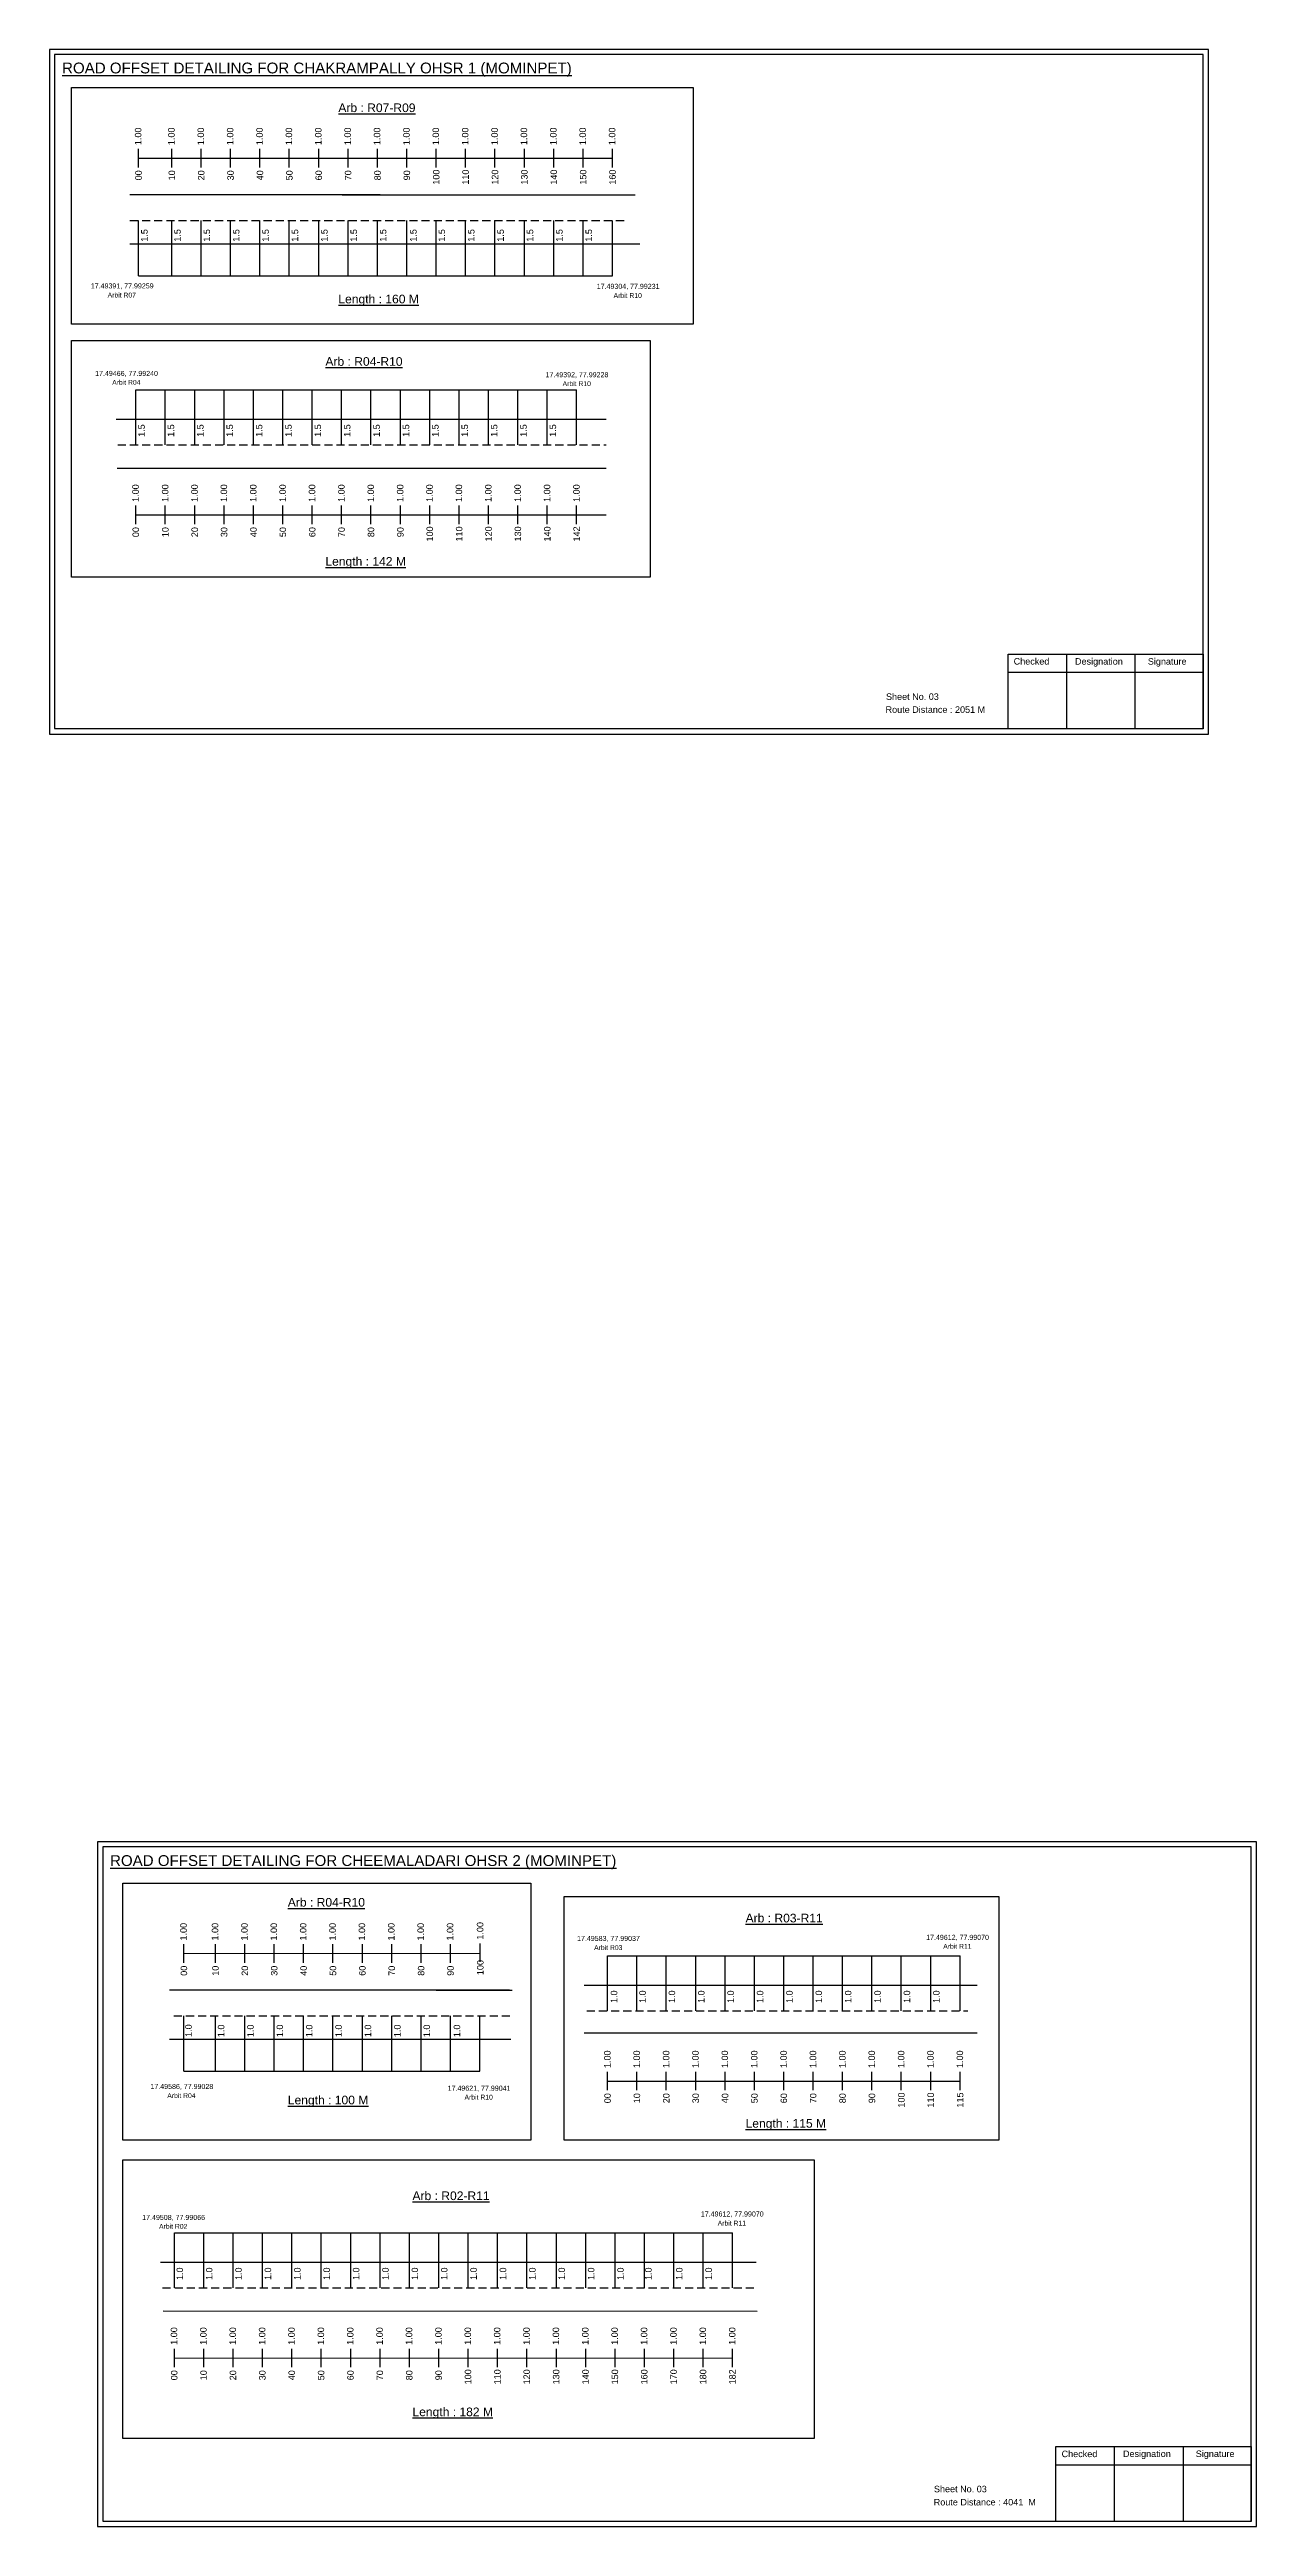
# Model space of a CAD drawing. Header units: inches. Extents: x 1943 to 8965, y 112 to 3168.
# Drawn here: x 3650 to 4209, y 112 to 1258 of the extents above; entities that cross this region are included whole.
import ezdxf

# ---------------------------------------------------------------- set-up
doc = ezdxf.new("R2010")
doc.units = ezdxf.units.IN
doc.header["$MEASUREMENT"] = 0
doc.linetypes.add('DASHED2', pattern=[0.375, 0.25, -0.125])
doc.layers.add('PDF_Geometry', color=7, linetype='Continuous')
doc.layers.add('PDF_Text', color=5, linetype='Continuous')
doc.styles.add('PDF Arial', font='arial.ttf')
doc.styles.get("Standard").update_dxf_attribs({"font": 'arial.ttf'})

msp = doc.modelspace()

# ---------------------------------------------------------------- linework, layer by layer
at = {"color": 217, "true_color": 0x93278f}
for p, q in [((3691.4, 1203.4), (3691.4, 1212)), ((3691.4, 1207.7), (3910.8, 1207.7)), ((3706.8, 1203.4), (3706.8, 1212)), ((3720.4, 1203.4), (3720.4, 1212)), ((3734, 1203.4), (3734, 1212)), ((3747.6, 1203.4), (3747.6, 1212)), ((3761.2, 1203.4), (3761.2, 1212)), ((3774.8, 1203.4), (3774.8, 1212)), ((3788.4, 1203.4), (3788.4, 1212)), ((3802, 1203.4), (3802, 1212)), ((3815.6, 1203.4), (3815.6, 1212)), ((3829.2, 1203.4), (3829.2, 1212)), ((3842.8, 1203.4), (3842.8, 1212)), ((3856.4, 1203.4), (3856.4, 1212)), ((3870, 1203.4), (3870, 1212)), ((3883.6, 1203.4), (3883.6, 1212)), ((3897.2, 1203.4), (3897.2, 1212)), ((3910.8, 1203.4), (3910.8, 1212)), ((3690.1, 1038.3), (3690.1, 1046.9)), ((3703.8, 1038.3), (3703.8, 1046.9)), ((3717.4, 1038.3), (3717.4, 1046.9)), ((3731, 1038.3), (3731, 1046.9)), ((3744.6, 1038.3), (3744.6, 1046.9)), ((3758.2, 1038.3), (3758.2, 1046.9)), ((3771.8, 1038.3), (3771.8, 1046.9)), ((3785.4, 1038.3), (3785.4, 1046.9)), ((3799, 1038.3), (3799, 1046.9)), ((3812.6, 1038.3), (3812.6, 1046.9)), ((3826.2, 1038.3), (3826.2, 1046.9)), ((3839.8, 1038.3), (3839.8, 1046.9)), ((3853.4, 1038.3), (3853.4, 1046.9)), ((3867, 1038.3), (3867, 1046.9)), ((3880.6, 1038.3), (3880.6, 1046.9)), ((3894.2, 1038.3), (3894.2, 1046.9)), ((3690.2, 1042.6), (3907.8, 1042.6)), ((3712.4, 372.6), (3712.4, 381.2)), ((3727, 372.6), (3727, 381.2)), ((3740.6, 372.6), (3740.6, 381.2)), ((3754.2, 372.6), (3754.2, 381.2)), ((3767.8, 372.6), (3767.8, 381.2)), ((3781.4, 372.6), (3781.4, 381.2)), ((3795, 372.6), (3795, 381.2)), ((3808.6, 372.6), (3808.6, 381.2)), ((3822.2, 372.6), (3822.2, 381.2)), ((3835.8, 372.6), (3835.8, 381.2)), ((3849.6, 373), (3849.6, 381.5)), ((3712.4, 376.9), (3849.6, 377)), ((3908.5, 313.6), (3908.5, 322.1)), ((3922.1, 313.6), (3922.1, 322.1)), ((3935.7, 313.6), (3935.7, 322.1)), ((3949.3, 313.6), (3949.3, 322.1)), ((3962.9, 313.6), (3962.9, 322.1)), ((3976.5, 313.6), (3976.5, 322.1)), ((3990.1, 313.6), (3990.1, 322.1)), ((4003.7, 313.6), (4003.7, 322.1)), ((4017.3, 313.6), (4017.3, 322.1)), ((4030.9, 313.6), (4030.9, 322.1)), ((4044.5, 313.6), (4044.5, 322.1)), ((4058.1, 313.6), (4058.1, 322.1)), ((4071.7, 313.6), (4071.7, 322.1)), ((3908.5, 317.9), (4071.7, 317.9)), ((3708, 185.5), (3708, 194)), ((3708, 189.7), (3966.4, 189.8)), ((3721.6, 185.5), (3721.6, 194)), ((3735.2, 185.5), (3735.2, 194)), ((3748.8, 185.5), (3748.8, 194)), ((3762.4, 185.5), (3762.4, 194)), ((3776, 185.5), (3776, 194)), ((3789.6, 185.5), (3789.6, 194)), ((3803.2, 185.5), (3803.2, 194)), ((3816.8, 185.5), (3816.8, 194)), ((3830.4, 185.5), (3830.4, 194)), ((3844, 185.5), (3844, 194)), ((3857.6, 185.5), (3857.6, 194)), ((3871.2, 185.5), (3871.2, 194)), ((3884.8, 185.5), (3884.8, 194)), ((3898.4, 185.5), (3898.4, 194)), ((3912, 185.5), (3912, 194)), ((3925.6, 185.5), (3925.6, 194)), ((3939.2, 185.5), (3939.2, 194)), ((3952.8, 185.5), (3952.8, 194)), ((3966.4, 185.5), (3966.4, 194))]:
    msp.add_line(p, q, dxfattribs=at)
for p, q in [((3803.2, 1190.7), (3687.4, 1190.7)), ((3785.7, 1190.7), (3921.3, 1190.7)), ((3691.4, 1153.3), (3691.4, 1178.8)), ((3706.8, 1153.3), (3706.8, 1178.8)), ((3720.4, 1153.3), (3720.4, 1178.8)), ((3734, 1153.3), (3734, 1178.8)), ((3747.6, 1153.3), (3747.6, 1178.8)), ((3761.2, 1153.3), (3761.2, 1178.8)), ((3774.8, 1153.3), (3774.8, 1178.8)), ((3788.4, 1153.3), (3788.4, 1178.8)), ((3802, 1153.3), (3802, 1178.8)), ((3815.6, 1153.3), (3815.6, 1178.8)), ((3829.2, 1153.3), (3829.2, 1178.8)), ((3842.8, 1153.3), (3842.8, 1178.8)), ((3856.4, 1153.3), (3856.4, 1178.8)), ((3870, 1153.3), (3870, 1178.8)), ((3883.6, 1153.3), (3883.6, 1178.8)), ((3897.2, 1153.3), (3897.2, 1178.8)), ((3910.8, 1153.3), (3910.8, 1178.8)), ((3687.4, 1168), (3923.4, 1168)), ((3690.2, 1075), (3690.2, 1100.5)), ((3703.8, 1075), (3703.8, 1100.5)), ((3717.4, 1075), (3717.4, 1100.5)), ((3731, 1075), (3731, 1100.5)), ((3744.6, 1075), (3744.6, 1100.5)), ((3758.2, 1075), (3758.2, 1100.5)), ((3771.8, 1075), (3771.8, 1100.5)), ((3785.4, 1075), (3785.4, 1100.5)), ((3799, 1075), (3799, 1100.5)), ((3812.6, 1075), (3812.6, 1100.5)), ((3826.2, 1075), (3826.2, 1100.5)), ((3839.8, 1075), (3839.8, 1100.5)), ((3853.4, 1075), (3853.4, 1100.5)), ((3867, 1075), (3867, 1100.5)), ((3880.6, 1075), (3880.6, 1100.5)), ((3894.2, 1075), (3894.2, 1100.5)), ((3681, 1086.9), (3907.8, 1086.9)), ((3681.5, 1064.2), (3907.8, 1064.2)), ((3908.5, 350.3), (3908.5, 375.8)), ((3922.1, 350.3), (3922.1, 375.8)), ((3935.7, 350.3), (3935.7, 375.8)), ((3949.3, 350.3), (3949.3, 375.8)), ((3962.9, 350.3), (3962.9, 375.8)), ((3976.5, 350.3), (3976.5, 375.8)), ((3990.1, 350.3), (3990.1, 375.8)), ((4003.7, 350.3), (4003.7, 375.8)), ((4017.3, 350.3), (4017.3, 375.8)), ((4030.9, 350.3), (4030.9, 375.8)), ((4044.5, 350.3), (4044.5, 375.8)), ((4058.1, 350.3), (4058.1, 375.8)), ((4071.7, 350.3), (4071.7, 375.8)), ((3863.1, 359.9), (3705.8, 359.9)), ((3829.1, 359.9), (3864.3, 359.9)), ((3897.7, 362.2), (4079.6, 362.2)), ((3712.4, 322.5), (3712.4, 348)), ((3727, 322.5), (3727, 348)), ((3740.6, 322.5), (3740.6, 348)), ((3754.2, 322.5), (3754.2, 348)), ((3767.8, 322.5), (3767.8, 348)), ((3781.4, 322.5), (3781.4, 348)), ((3795, 322.5), (3795, 348)), ((3808.6, 322.5), (3808.6, 348)), ((3822.2, 322.5), (3822.2, 348)), ((3835.8, 322.5), (3835.8, 348)), ((3849.4, 322.5), (3849.4, 348)), ((3705.8, 337.2), (3737.9, 337.2)), ((3737.9, 337.2), (3863.8, 337.2)), ((4079.6, 340), (3897.7, 340)), ((3708, 222.2), (3708, 247.7)), ((3721.6, 222.2), (3721.6, 247.7)), ((3735.2, 222.2), (3735.2, 247.7)), ((3748.8, 222.2), (3748.8, 247.7)), ((3762.4, 222.2), (3762.4, 247.7)), ((3776, 222.2), (3776, 247.7)), ((3789.6, 222.2), (3789.6, 247.7)), ((3803.2, 222.2), (3803.2, 247.7)), ((3816.8, 222.2), (3816.8, 247.7)), ((3830.4, 222.2), (3830.4, 247.7)), ((3844, 222.2), (3844, 247.7)), ((3857.6, 222.2), (3857.6, 247.7)), ((3871.2, 222.2), (3871.2, 247.7)), ((3884.8, 222.2), (3884.8, 247.7)), ((3898.4, 222.2), (3898.4, 247.7)), ((3912, 222.2), (3912, 247.7)), ((3925.6, 222.2), (3925.6, 247.7)), ((3939.2, 222.2), (3939.2, 247.7)), ((3952.8, 222.2), (3952.8, 247.7)), ((3966.4, 222.2), (3966.4, 247.7)), ((3701.5, 234), (3977.3, 234)), ((3702.8, 211.5), (3977.8, 211.4))]:
    msp.add_line(p, q)
at = {"linetype": 'DASHED2', "ltscale": 15}
for p, q in [((3687.4, 1178.8), (3917.8, 1178.8)), ((3681.8, 1075), (3907.8, 1075)), ((3707.7, 348), (3864.1, 348)), ((3898.9, 350.3), (4075.3, 350.3)), ((3702.5, 222.2), (3976.5, 222.2))]:
    msp.add_line(p, q, dxfattribs=at)
at = {"color": 5}
for p, q in [((3691.4, 1153.3), (3910.8, 1153.3)), ((3690.2, 1100.5), (3894.2, 1100.5)), ((3908.5, 375.8), (4071.7, 375.8)), ((3712.4, 322.5), (3849.4, 322.5)), ((3708, 247.7), (3966.4, 247.7))]:
    msp.add_line(p, q, dxfattribs=at)
for points in [[(3660.3, 1240.4), (3948.2, 1240.4), (3948.2, 1130.8), (3660.3, 1130.8)], [(3660.3, 1123.3), (3928.3, 1123.3), (3928.3, 1013.8), (3660.3, 1013.8)], [(3684.1, 409.4), (3873, 409.4), (3873, 290.6), (3684.1, 290.6)], [(3888.4, 403.3), (4089.7, 403.3), (4089.7, 290.6), (3888.4, 290.6)], [(3684.1, 281.5), (4004.1, 281.5), (4004.1, 152.5), (3684.1, 152.5)]]:
    msp.add_lwpolyline(points, close=True)
at = {"layer": 'PDF_Geometry'}
for points in [[(3650.2, 1257.9), (3650.2, 941.2), (4186.7, 941.2), (4186.7, 1257.9)], [(3652.5, 1255.6), (3652.5, 943.7), (4184.2, 943.7), (4184.2, 1255.6)], [(3672.4, 428.5), (3672.4, 111.8), (4208.9, 111.8), (4208.9, 428.5)], [(3674.8, 426.2), (3674.8, 114.2), (4206.5, 114.2), (4206.5, 426.2)]]:
    msp.add_lwpolyline(points, close=True, dxfattribs=at)
at = {"layer": 'PDF_Geometry', "color": 242, "true_color": 0xcc1f26}
for points in [[(4184.2, 943.6), (4093.9, 943.6), (4093.9, 978.2), (4184.2, 978.2)], [(4206.5, 114.1), (4116.1, 114.1), (4116.1, 148.7), (4206.5, 148.7)]]:
    msp.add_lwpolyline(points, close=True, dxfattribs=at)
for points in [[(4120.9, 978.2), (4120.9, 943.6)], [(4152.6, 978.2), (4152.6, 943.6)], [(4093.9, 969.8), (4184.2, 969.8)], [(4116.1, 140.3), (4206.5, 140.3)], [(4143.1, 148.7), (4143.1, 114.1)], [(4174.9, 148.7), (4174.9, 114.1)]]:
    msp.add_lwpolyline(points, dxfattribs=at)

# ---------------------------------------------------------------- texts
at = {"color": 242, "true_color": 0xcd2027}
for s, height, p in [('%%UROAD OFFSET DETAILING FOR CHAKRAMPALLY OHSR 1 (MOMINPET)', 5, (3656, 1246.9)), ('%%UArb : R07-R09', 4, (3783.9, 1229)), ('%%ULength : 160 M', 4, (3783.9, 1140.5)), ('%%UArb : R04-R10', 4, (3777.9, 1111.6)), ('%%ULength : 142 M', 4, (3777.9, 1019.1)), ('%%UROAD OFFSET DETAILING FOR CHEEMALADARI OHSR 2 (MOMINPET)', 5, (3678.2, 417.4)), ('%%UArb : R04-R10', 4, (3760.5, 398.6)), ('%%UArb : R03-R11', 4, (3972.4, 391.3)), ('%%ULength : 100 M', 4, (3760.5, 307.1)), ('%%ULength : 115 M', 4, (3972.4, 296.3)), ('%%UArb : R02-R11', 4, (3818.2, 262.8)), ('%%ULength : 182 M', 4, (3818.2, 162.8))]:
    msp.add_text(s, height=height, dxfattribs=at).set_placement(p)
at = {"color": 217, "true_color": 0x93278f}
for s, p in [('1.00', (3692.7, 1213.7)), ('1.00', (3708.1, 1213.7)), ('1.00', (3721.7, 1213.7)), ('1.00', (3735.3, 1213.7)), ('1.00', (3748.9, 1213.7)), ('1.00', (3762.5, 1213.7)), ('1.00', (3776.1, 1213.7)), ('1.00', (3789.7, 1213.7)), ('1.00', (3803.3, 1213.7)), ('1.00', (3816.9, 1213.7)), ('1.00', (3830.5, 1213.7)), ('1.00', (3844.1, 1213.7)), ('1.00', (3857.7, 1213.7)), ('1.00', (3871.3, 1213.7)), ('1.00', (3884.9, 1213.7)), ('1.00', (3898.5, 1213.7)), ('1.00', (3912.1, 1213.7)), ('00', (3692.9, 1197.4)), ('10', (3708.3, 1197.4)), ('20', (3721.9, 1197.4)), ('30', (3735.5, 1197.4)), ('40', (3749.1, 1197.4)), ('50', (3762.7, 1197.4)), ('60', (3776.3, 1197.4)), ('70', (3789.9, 1197.4)), ('80', (3803.5, 1197.4)), ('90', (3817.1, 1197.4)), ('100', (3830.7, 1195.4)), ('110', (3844.3, 1195.4)), ('120', (3857.9, 1195.4)), ('130', (3871.5, 1195.4)), ('140', (3885.1, 1195.4)), ('150', (3898.7, 1195.4)), ('160', (3912.3, 1195.4)), ('1.00', (3691.5, 1048.6)), ('1.00', (3705.2, 1048.6)), ('1.00', (3718.8, 1048.6)), ('1.00', (3732.4, 1048.6)), ('1.00', (3746, 1048.6)), ('1.00', (3759.6, 1048.6)), ('1.00', (3773.2, 1048.6)), ('1.00', (3786.8, 1048.6)), ('1.00', (3800.4, 1048.6)), ('1.00', (3814, 1048.6)), ('1.00', (3827.6, 1048.6)), ('1.00', (3841.2, 1048.6)), ('1.00', (3854.8, 1048.6)), ('1.00', (3868.4, 1048.6)), ('1.00', (3882, 1048.6)), ('1.00', (3895.6, 1048.6)), ('00', (3691.6, 1032.3)), ('10', (3705.3, 1032.3)), ('20', (3718.9, 1032.3)), ('30', (3732.5, 1032.3)), ('40', (3746.1, 1032.3)), ('50', (3759.7, 1032.3)), ('60', (3773.3, 1032.3)), ('70', (3786.9, 1032.3)), ('80', (3800.5, 1032.3)), ('90', (3814.1, 1032.3)), ('100', (3827.7, 1030.3)), ('110', (3841.3, 1030.3)), ('120', (3854.9, 1030.3)), ('130', (3868.5, 1030.3)), ('140', (3882.1, 1030.3)), ('142', (3895.7, 1030.3)), ('1.00', (3713.7, 382.9)), ('1.00', (3728.3, 382.9)), ('1.00', (3741.9, 382.9)), ('1.00', (3755.5, 382.9)), ('1.00', (3769.1, 382.9)), ('1.00', (3782.7, 382.9)), ('1.00', (3796.3, 382.9)), ('1.00', (3809.9, 382.9)), ('1.00', (3823.5, 382.9)), ('1.00', (3837.1, 382.9)), ('1.00', (3851, 383.3)), ('00', (3713.9, 366.6)), ('10', (3728.5, 366.6)), ('20', (3742.1, 366.6)), ('30', (3755.7, 366.6)), ('40', (3769.3, 366.6)), ('50', (3782.9, 366.6)), ('60', (3796.5, 366.6)), ('70', (3810.1, 366.6)), ('80', (3823.7, 366.6)), ('90', (3837.3, 366.6)), ('100', (3851.1, 366.9)), ('1.00', (3909.9, 323.9)), ('1.00', (3923.5, 323.9)), ('1.00', (3937.1, 323.9)), ('1.00', (3950.7, 323.9)), ('1.00', (3964.3, 323.9)), ('1.00', (3977.9, 323.9)), ('1.00', (3991.5, 323.9)), ('1.00', (4005.1, 323.9)), ('1.00', (4018.7, 323.9)), ('1.00', (4032.3, 323.9)), ('1.00', (4045.9, 323.9)), ('1.00', (4059.5, 323.9)), ('1.00', (4073.1, 323.9)), ('00', (3910, 307.6)), ('10', (3923.6, 307.6)), ('20', (3937.2, 307.6)), ('30', (3950.8, 307.6)), ('40', (3964.4, 307.6)), ('50', (3978, 307.6)), ('60', (3991.6, 307.6)), ('70', (4005.2, 307.6)), ('80', (4018.8, 307.6)), ('90', (4032.4, 307.6)), ('100', (4046, 305.6)), ('110', (4059.6, 305.6)), ('115', (4073.2, 305.6)), ('1.00', (3709.3, 195.8)), ('1.00', (3722.9, 195.8)), ('1.00', (3736.5, 195.8)), ('1.00', (3750.1, 195.8)), ('1.00', (3763.7, 195.8)), ('1.00', (3777.3, 195.8)), ('1.00', (3790.9, 195.8)), ('1.00', (3804.5, 195.8)), ('1.00', (3818.1, 195.8)), ('1.00', (3831.7, 195.8)), ('1.00', (3845.3, 195.8)), ('1.00', (3858.9, 195.8)), ('1.00', (3872.5, 195.8)), ('1.00', (3886.1, 195.8)), ('1.00', (3899.7, 195.8)), ('1.00', (3913.3, 195.8)), ('1.00', (3926.9, 195.8)), ('1.00', (3940.5, 195.8)), ('1.00', (3954.1, 195.8)), ('1.00', (3967.7, 195.8)), ('00', (3709.4, 179.4)), ('10', (3723, 179.4)), ('20', (3736.6, 179.4)), ('30', (3750.2, 179.4)), ('40', (3763.8, 179.4)), ('50', (3777.4, 179.4)), ('60', (3791, 179.4)), ('70', (3804.6, 179.4)), ('80', (3818.2, 179.4)), ('90', (3831.8, 179.4)), ('100', (3845.4, 177.5)), ('110', (3859, 177.5)), ('120', (3872.6, 177.5)), ('130', (3886.2, 177.5)), ('140', (3899.8, 177.5)), ('150', (3913.4, 177.5)), ('160', (3927, 177.5)), ('170', (3940.6, 177.5)), ('180', (3954.2, 177.5)), ('182', (3967.8, 177.5))]:
    msp.add_text(s, height=3, rotation=90, dxfattribs=at).set_placement(p)
for s, p in [('1.5', (3695.6, 1169)), ('1.5', (3710.9, 1169)), ('1.5', (3724.5, 1169)), ('1.5', (3738.1, 1169)), ('1.5', (3751.7, 1169)), ('1.5', (3765.3, 1169)), ('1.5', (3778.9, 1169)), ('1.5', (3792.5, 1169)), ('1.5', (3806.1, 1169)), ('1.5', (3820.1, 1169)), ('1.5', (3833.3, 1169)), ('1.5', (3846.9, 1169)), ('1.5', (3860.5, 1169)), ('1.5', (3874.1, 1169)), ('1.5', (3887.7, 1169)), ('1.5', (3901.3, 1169)), ('1.5', (3694.3, 1078.7)), ('1.5', (3707.9, 1078.7)), ('1.5', (3721.5, 1078.7)), ('1.5', (3735.1, 1078.7)), ('1.5', (3748.7, 1078.7)), ('1.5', (3762.3, 1078.7)), ('1.5', (3775.9, 1078.7)), ('1.5', (3789.5, 1078.7)), ('1.5', (3803.1, 1078.7)), ('1.5', (3816.7, 1078.7)), ('1.5', (3830.3, 1078.7)), ('1.5', (3843.9, 1078.7)), ('1.5', (3857.5, 1078.7)), ('1.5', (3871.1, 1078.7)), ('1.5', (3884.7, 1078.7)), ('1.0', (3913, 354)), ('1.0', (3926.2, 354)), ('1.0', (3939.8, 354)), ('1.0', (3953.4, 354)), ('1.0', (3967, 354)), ('1.0', (3980.6, 354)), ('1.0', (3994.2, 354)), ('1.0', (4007.8, 354)), ('1.0', (4021.4, 354)), ('1.0', (4035, 354)), ('1.0', (4048.6, 354)), ('1.0', (4062.2, 354)), ('1.0', (3716, 338.3)), ('1.0', (3731.1, 338.2)), ('1.0', (3744.7, 338.2)), ('1.0', (3758.3, 338.2)), ('1.0', (3771.9, 338.2)), ('1.0', (3785.5, 338.2)), ('1.0', (3799.1, 338.2)), ('1.0', (3812.7, 338.2)), ('1.0', (3826.3, 338.2)), ('1.0', (3840.3, 338.2)), ('1.0', (3712, 225.8)), ('1.0', (3725.6, 225.8)), ('1.0', (3739.2, 225.8)), ('1.0', (3752.8, 225.8)), ('1.0', (3766.4, 225.8)), ('1.0', (3780, 225.8)), ('1.0', (3793.6, 225.8)), ('1.0', (3807.2, 225.8)), ('1.0', (3820.8, 225.8)), ('1.0', (3834.4, 225.8)), ('1.0', (3848, 225.8)), ('1.0', (3861.6, 225.8)), ('1.0', (3875.2, 225.8)), ('1.0', (3888.8, 225.8)), ('1.0', (3902.4, 225.8)), ('1.0', (3916, 225.8)), ('1.0', (3928.9, 225.8)), ('1.0', (3943.2, 225.8)), ('1.0', (3956.8, 225.8))]:
    msp.add_text(s, height=3, rotation=90).set_placement(p)
at = {"color": 5}
for s, height, p in [('17.49391, 77.99259', 2.34, (3669.3, 1147.4)), ('17.49304, 77.99231', 2.34, (3903.5, 1147.2)), ('Arbit R07', 2.25, (3677.1, 1143.2)), ('Arbit R10', 2.25, (3911.3, 1143)), ('17.49466, 77.99240', 2.34, (3671.3, 1106.9)), ('Arbit R04', 2.25, (3679.2, 1102.8)), ('17.49392, 77.99228', 2.34, (3879.8, 1106.3)), ('Arbit R10', 2.25, (3887.7, 1102.2)), ('17.49583, 77.99037', 2.34, (3894.4, 382.7)), ('Arbit R03', 2.25, (3902.3, 378.5)), ('17.49612, 77.99070', 2.34, (4056, 383.2)), ('Arbit R11', 2.25, (4063.9, 379.1)), ('17.49586, 77.99028', 2.34, (3696.9, 314.2)), ('Arbit R04', 2.25, (3704.7, 310)), ('17.49621, 77.99041', 2.34, (3834.5, 313.4)), ('Arbit R10', 2.25, (3842.3, 309.3)), ('17.49508, 77.99066', 2.34, (3693.1, 253.6)), ('17.49612, 77.99070', 2.34, (3951.7, 255.2)), ('Arbit R11', 2.25, (3959.5, 251)), ('Arbit R02', 2.25, (3700.9, 249.5))]:
    msp.add_text(s, height=height, dxfattribs=at).set_placement(p)
for s, p in [('Sheet No. 03', (4037.4, 957)), ('Route Distance : 2051 M', (4037.2, 951)), ('Sheet No. 03', (4059.6, 127.6)), ('Route Distance : 4041  M', (4059.5, 121.5))]:
    msp.add_text(s, height=3).set_placement(p)
at = {"layer": 'PDF_Text', "color": 7, "attachment_point": 7, "style": 'PDF Arial'}
for s, insert, char_height in [('Checked', (4096.5, 973.3), 3), ('Designation', (4124.9, 972.4), 3.001), ('Signature', (4158.6, 972.4), 3), ('Checked', (4118.7, 143.8), 3), ('Designation', (4147.1, 143), 3.001), ('Signature', (4180.8, 143), 3)]:
    msp.add_mtext(s, dxfattribs=dict(at, insert=insert, char_height=char_height))

doc.saveas('drawing.dxf')
